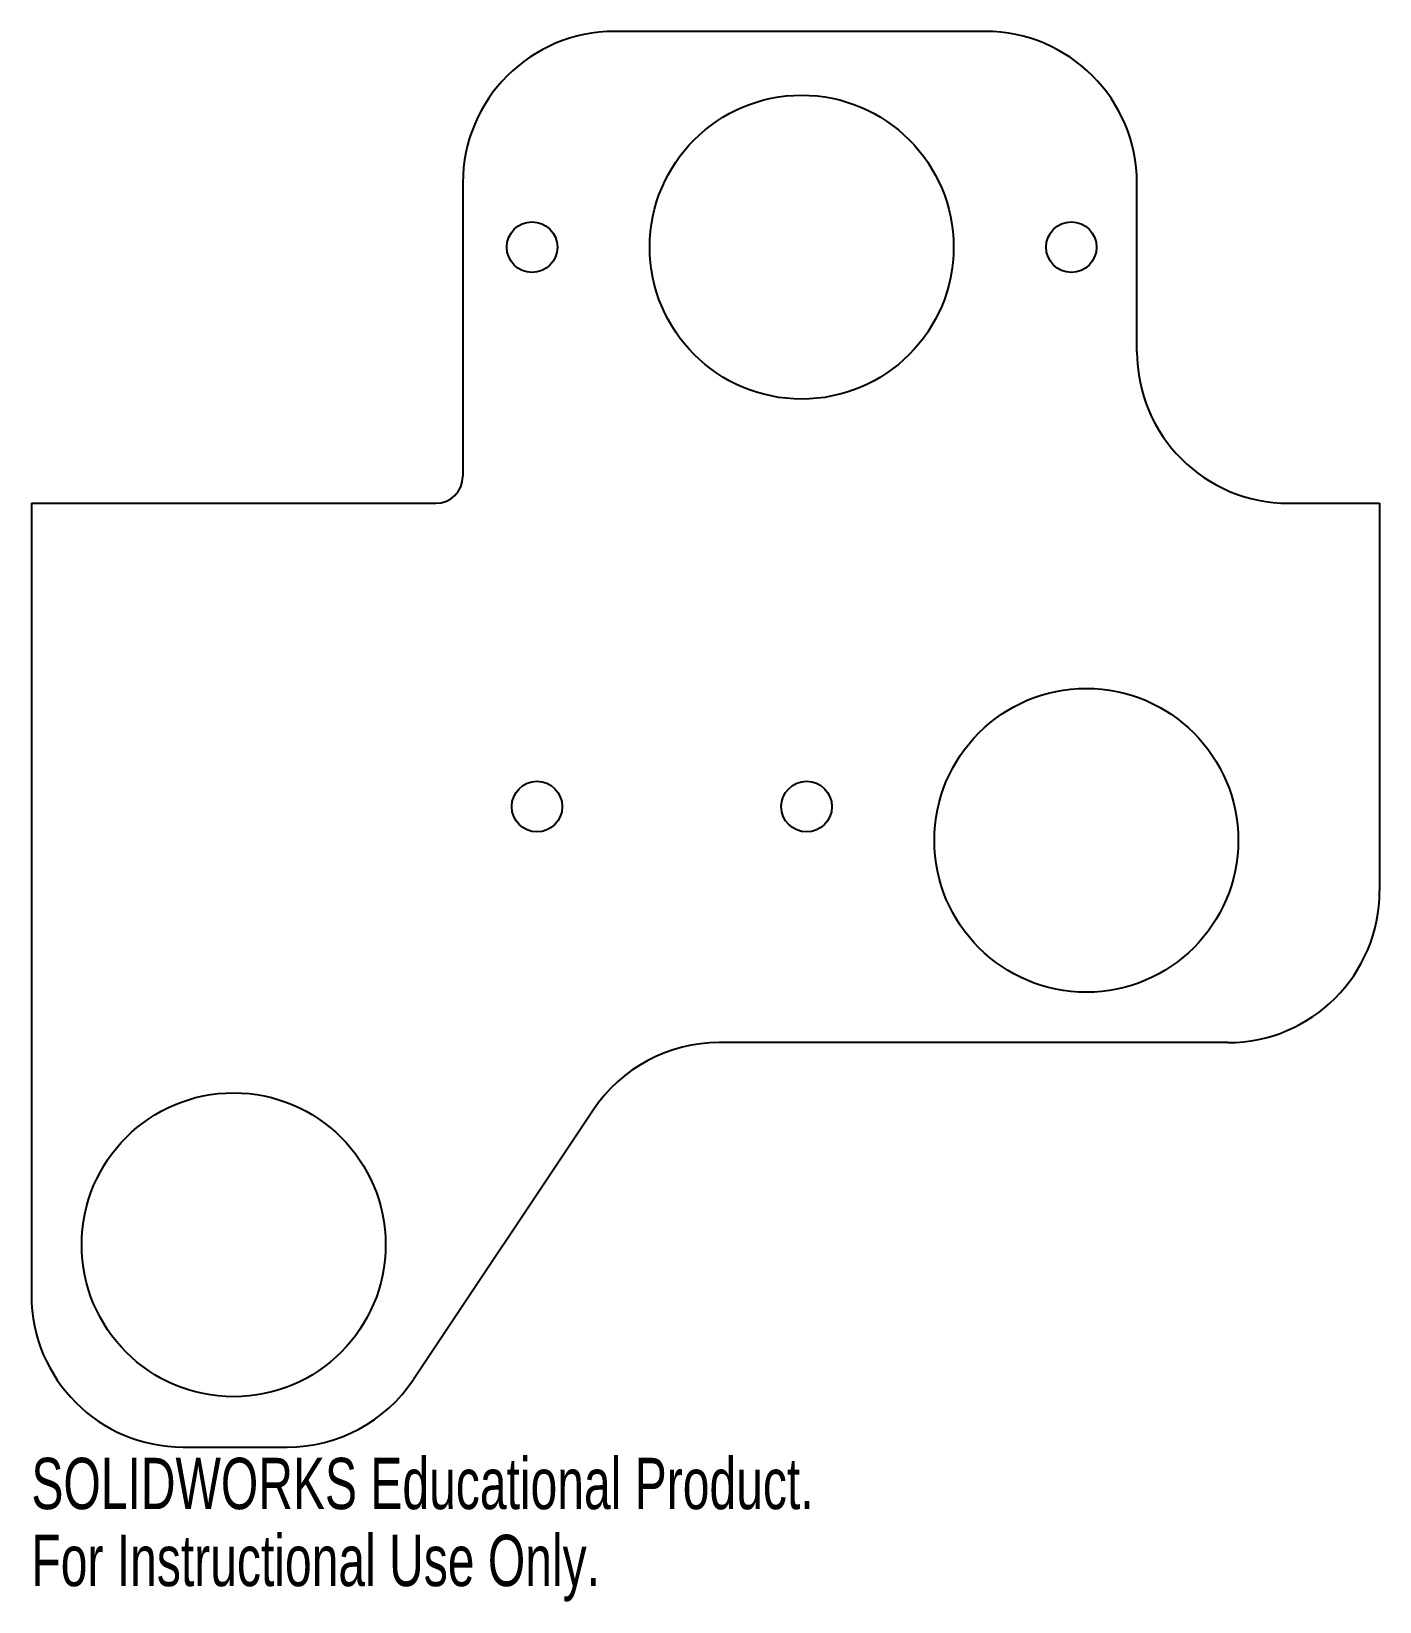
# Model space of a CAD drawing. Header units: inches. Extents: x -2.5 to 2.5, y -2.32 to 3.5.
import ezdxf

# ---------------------------------------------------------------- set-up
doc = ezdxf.new("R2010")
doc.units = ezdxf.units.IN
doc.header["$MEASUREMENT"] = 0
doc.styles.add('SLDTEXTSTYLE0', font='TXT', dxfattribs={"width": 0.7})

msp = doc.modelspace()

# ---------------------------------------------------------------- linework, layer by layer
at = {"color": 7, "linetype": 'Continuous', "lineweight": 25}
for p, q in [((1.0375, 3.5), (-0.3375, 3.5)), ((-0.9, 2.9375), (-0.9, 1.85)), ((1.6, 2.3125), (1.6, 2.9375)), ((-2.5, 1.75), (-1, 1.75)), ((-2.5, 1.75), (-2.5, -1.1875)), ((2.1625, 1.75), (2.5, 1.75)), ((2.5, 1.75), (2.5, 0.3125)), ((1.9375, -0.25), (0.051, -0.25)), ((-0.417, -0.5005), (-1.083, -1.4995)), ((-1.9375, -1.75), (-1.551, -1.75))]:
    msp.add_line(p, q, dxfattribs=at)
for centre, radius in [((0.3568, 2.6999), 0.5635), ((-0.6432, 2.6999), 0.0938), ((1.3568, 2.6999), 0.0938), ((1.4123, 0.5), 0.5635), ((-0.625, 0.625), 0.0938), ((0.375, 0.625), 0.0938), ((-1.75, -1), 0.5635)]:
    msp.add_circle(centre, radius, dxfattribs=at)
for centre, radius, start, end in [((-0.3375, 2.9375), 0.5625, 90, 180), ((1.0375, 2.9375), 0.5625, 0, 90), ((2.1625, 2.3125), 0.5625, 180, 270), ((-1, 1.85), 0.1, 270, 0), ((1.9375, 0.3125), 0.5625, 270, 0), ((0.051, -0.8125), 0.5625, 90, 146.30993), ((-1.9375, -1.1875), 0.5625, 180, 270), ((-1.551, -1.1875), 0.5625, 270, 326.30993)]:
    msp.add_arc(centre, radius, start, end, dxfattribs=at)

# ---------------------------------------------------------------- texts
at = {"color": 7, "linetype": 'Continuous', "char_height": 0.1903, "attachment_point": 1, "style": 'SLDTEXTSTYLE0'}
for s, insert in [('SOLIDWORKS Educational Product.', (-2.5, -1.7901)), ('For Instructional Use Only.', (-2.5, -2.0756))]:
    msp.add_mtext(s, dxfattribs=dict(at, insert=insert))

doc.saveas('drawing.dxf')
